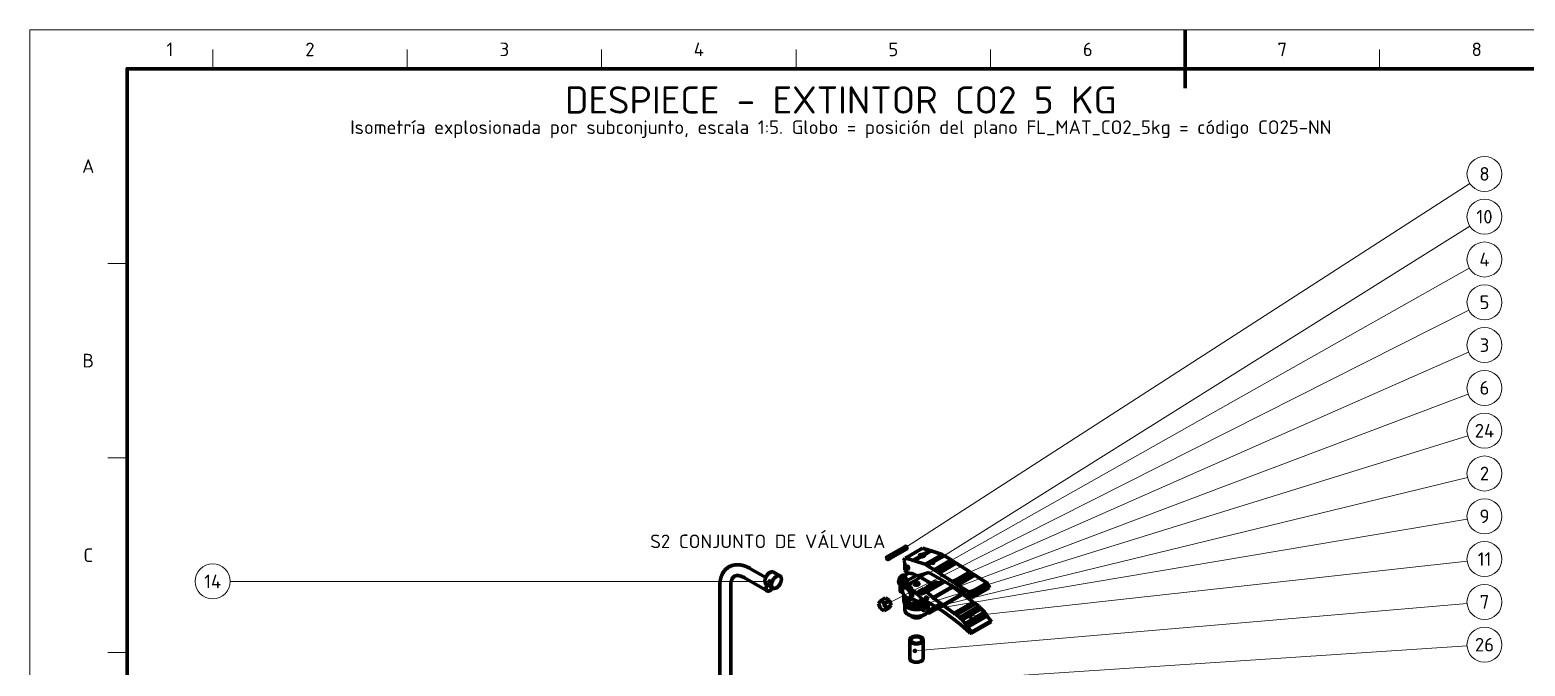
# Model space of a CAD drawing. Header units: millimetres. Extents: x 0 to 594, y 0 to 420.
# Drawn here: x 0 to 384.4, y 256.5 to 420 of the extents above; entities that cross this region are included whole.
import ezdxf
from ezdxf.enums import TextEntityAlignment as Align

# ---------------------------------------------------------------- set-up
doc = ezdxf.new("R2010")
doc.units = ezdxf.units.MM
for name, color, linetype, lineweight in [('01-VISIBLE', 7, 'CONTINUOUS', 70), ('06-TEXTO', 7, 'CONTINUOUS', 25), ('07-RECUADRO', 7, 'CONTINUOUS', 70), ('08-FINA', 5, 'CONTINUOUS', 18)]:
    doc.layers.add(name, color=color, linetype=linetype, lineweight=lineweight)
doc.styles.add('ISO3098', font='isocpeur.ttf')

msp = doc.modelspace()

# ---------------------------------------------------------------- hatches: boundary and pattern name
at = {"layer": '08-FINA'}
h = msp.add_hatch(color=7, dxfattribs=at)
h.dxf.hatch_style = 1
edge = h.paths.add_edge_path()
edge.add_arc((223.95, 286.19), 0.6, 0, 360)
h = msp.add_hatch(color=7, dxfattribs=at)
h.dxf.hatch_style = 1
edge = h.paths.add_edge_path()
edge.add_arc((232.2, 283.03), 0.6, 0, 360)
h = msp.add_hatch(color=7, dxfattribs=at)
h.dxf.hatch_style = 1
edge = h.paths.add_edge_path()
edge.add_arc((190.2, 278.25), 0.6, 0, 360)
h = msp.add_hatch(color=7, dxfattribs=at)
h.dxf.hatch_style = 1
edge = h.paths.add_edge_path()
edge.add_arc((226.25, 277.63), 0.6, 0, 360)
h = msp.add_hatch(color=7, dxfattribs=at)
h.dxf.hatch_style = 1
edge = h.paths.add_edge_path()
edge.add_arc((227.55, 272.69), 0.6, 0, 360)
h = msp.add_hatch(color=7, dxfattribs=at)
h.dxf.hatch_style = 1
edge = h.paths.add_edge_path()
edge.add_arc((229.81, 275.43), 0.6, 0, 360)
h = msp.add_hatch(color=7, dxfattribs=at)
h.dxf.hatch_style = 1
edge = h.paths.add_edge_path()
edge.add_arc((219.74, 272.17), 0.6, 0, 360)
h = msp.add_hatch(color=7, dxfattribs=at)
h.dxf.hatch_style = 1
edge = h.paths.add_edge_path()
edge.add_arc((229.75, 270.92), 0.6, 0, 360)
h = msp.add_hatch(color=7, dxfattribs=at)
h.dxf.hatch_style = 1
edge = h.paths.add_edge_path()
edge.add_arc((229.85, 272.29), 0.6, 0, 360)
h = msp.add_hatch(color=7, dxfattribs=at)
h.dxf.hatch_style = 1
edge = h.paths.add_edge_path()
edge.add_arc((233.16, 271.31), 0.6, 0, 360)
h = msp.add_hatch(color=7, dxfattribs=at)
h.dxf.hatch_style = 1
edge = h.paths.add_edge_path()
edge.add_arc((241.71, 269.29), 0.6, 0, 360)
h = msp.add_hatch(color=7, dxfattribs=at)
h.dxf.hatch_style = 1
edge = h.paths.add_edge_path()
edge.add_arc((227.55, 260.39), 0.6, 0, 360)

# ---------------------------------------------------------------- linework, layer by layer
at = {"layer": '01-VISIBLE'}
for p, q in [((220.36, 284.56), (225.03, 287.26)), ((220.76, 283.87), (225.43, 286.56)), ((229.47, 286.8), (225.09, 284.27)), ((228.75, 284.67), (227.03, 283.68)), ((228.8, 284.62), (227.1, 283.64)), ((228.97, 284.58), (227.27, 283.6)), ((229.07, 284.58), (227.34, 283.58)), ((231.41, 286.21), (229.47, 286.8)), ((231.41, 286.21), (229.69, 285.22)), ((231.48, 286.17), (229.78, 285.19)), ((231.65, 286.13), (229.94, 285.14)), ((231.72, 286.11), (230, 285.12)), ((230.19, 282.68), (234.57, 285.21)), ((230.72, 282.38), (235.1, 284.91)), ((230.74, 282.34), (235.12, 284.87)), ((231.48, 286.17), (231.41, 286.21)), ((231.56, 286.07), (231.48, 286.17)), ((231.72, 286.11), (231.65, 286.13)), ((234.57, 285.21), (231.72, 286.11)), ((235.1, 284.91), (234.57, 285.21)), ((235.12, 284.87), (235.1, 284.91)), ((236.85, 283.79), (235.12, 284.87)), ((189.19, 279.26), (185.14, 281.59)), ((224.91, 283.95), (224.72, 283.51)), ((224.72, 283.51), (224.96, 283.06)), ((224.96, 284.2), (224.91, 283.95)), ((225.09, 284.27), (224.96, 284.2)), ((224.96, 283.06), (224.96, 281.18)), ((224.96, 281.18), (225.09, 280.95)), ((227.03, 283.68), (225.09, 284.27)), ((225.09, 280.95), (225.5, 280.61)), ((227.1, 283.64), (227.03, 283.68)), ((227.17, 283.54), (227.1, 283.64)), ((227.27, 283.6), (227.17, 283.54)), ((227.34, 283.58), (227.27, 283.6)), ((230.19, 282.68), (227.34, 283.58)), ((230.72, 282.38), (230.19, 282.68)), ((230.74, 282.34), (230.72, 282.38)), ((232.46, 281.26), (230.74, 282.34)), ((236.85, 283.79), (232.46, 281.26)), ((232.49, 281.22), (232.46, 281.26)), ((236.87, 283.75), (232.49, 281.22)), ((232.92, 280.97), (232.49, 281.22)), ((237.3, 283.5), (232.92, 280.97)), ((232.94, 280.93), (232.92, 280.97)), ((237.33, 283.46), (232.94, 280.93)), ((233.35, 280.69), (232.94, 280.93)), ((237.73, 283.22), (233.35, 280.69)), ((233.37, 280.65), (233.35, 280.69)), ((237.76, 283.18), (233.37, 280.65)), ((233.78, 280.42), (233.37, 280.65)), ((238.17, 282.95), (233.78, 280.42)), ((238.19, 282.91), (233.81, 280.37)), ((236.87, 283.75), (236.85, 283.79)), ((237.3, 283.5), (236.87, 283.75)), ((241.66, 280.71), (237.28, 278.18)), ((237.33, 283.46), (237.3, 283.5)), ((241.69, 280.66), (237.3, 278.13)), ((237.73, 283.22), (237.33, 283.46)), ((237.76, 283.18), (237.73, 283.22)), ((238.17, 282.95), (237.76, 283.18)), ((238.19, 282.91), (238.17, 282.95)), ((241.66, 280.71), (238.19, 282.91)), ((241.69, 280.66), (241.66, 280.71)), ((242.12, 280.42), (241.69, 280.66)), ((177.39, 277.11), (177.39, 237.06)), ((180.19, 277.11), (180.19, 237.06)), ((189.56, 275.81), (183.74, 279.17)), ((191.05, 276.53), (189.36, 277.51)), ((192.85, 279.65), (191.16, 280.63)), ((223.75, 277.48), (223.63, 277.55)), ((223.75, 275.88), (223.75, 277.97)), ((223.99, 278.3), (224.24, 278.44)), ((223.99, 277.64), (225.22, 276.93)), ((224.24, 277.99), (224.24, 279.11)), ((224.24, 277.99), (225.51, 277.25)), ((224.43, 279.52), (225.95, 280.4)), ((225.36, 277.01), (224.65, 276.61)), ((225.36, 277.01), (225.22, 276.93)), ((225.5, 280.61), (225.76, 280.46)), ((225.51, 278.38), (228, 279.81)), ((225.51, 277.25), (228.62, 279.05)), ((225.51, 277.25), (225.51, 278.38)), ((225.76, 280.46), (226.46, 280.25)), ((227.43, 279.97), (228.34, 279.71)), ((228.34, 279.71), (231.1, 280.58)), ((228.62, 279.05), (228.62, 279.8)), ((228.62, 279.54), (231.91, 277.64)), ((233.96, 277.85), (229.01, 274.99)), ((229.1, 275.12), (233.53, 277.67)), ((229.11, 275.12), (233.54, 277.67)), ((229.12, 275.12), (233.54, 277.67)), ((229.13, 275.12), (233.56, 277.67)), ((229.13, 275.12), (233.55, 277.67)), ((233.73, 277.73), (229.2, 275.11)), ((229.51, 275.21), (234.03, 277.82)), ((230.72, 276.92), (232.53, 277.96)), ((235.26, 278.18), (230.87, 275.64)), ((231.1, 280.58), (240.68, 275.05)), ((232.17, 274.08), (237.12, 276.94)), ((232.34, 273.98), (237.29, 276.84)), ((232.53, 277.96), (232.62, 278.02)), ((233.53, 277.67), (232.53, 277.96)), ((232.83, 278.14), (232.62, 278.02)), ((232.62, 278.02), (233.48, 277.74)), ((233.69, 277.86), (232.83, 278.14)), ((233.69, 277.86), (233.48, 277.74)), ((233.48, 277.74), (233.73, 277.73)), ((233.54, 277.67), (233.53, 277.67)), ((233.55, 277.67), (233.54, 277.67)), ((233.54, 277.67), (233.54, 277.67)), ((233.56, 277.67), (233.55, 277.67)), ((233.73, 277.73), (233.56, 277.67)), ((233.96, 277.85), (233.69, 277.86)), ((233.81, 280.37), (233.78, 280.42)), ((237.28, 278.18), (233.81, 280.37)), ((235.14, 278.25), (233.96, 277.85)), ((234.03, 277.82), (235.19, 278.22)), ((235.22, 278.2), (234.03, 277.82)), ((237.12, 276.94), (236.67, 277.36)), ((237.29, 276.84), (237.12, 276.94)), ((237.3, 278.13), (237.28, 278.18)), ((239.66, 275.06), (237.29, 276.84)), ((237.73, 277.88), (237.3, 278.13)), ((242.12, 280.42), (237.73, 277.88)), ((237.76, 277.84), (237.73, 277.88)), ((242.14, 280.37), (237.76, 277.84)), ((238.16, 277.61), (237.76, 277.84)), ((242.55, 280.14), (238.16, 277.61)), ((238.19, 277.57), (238.16, 277.61)), ((242.57, 280.1), (238.19, 277.57)), ((238.59, 277.33), (238.19, 277.57)), ((242.98, 279.86), (238.59, 277.33)), ((238.62, 277.29), (238.59, 277.33)), ((243, 279.82), (238.62, 277.29)), ((241.66, 275.37), (238.62, 277.29)), ((246.04, 277.9), (241.66, 275.37)), ((246.21, 277.72), (241.83, 275.19)), ((242.14, 280.37), (242.12, 280.42)), ((242.55, 280.14), (242.14, 280.37)), ((246.58, 277.08), (242.2, 274.55)), ((242.57, 280.1), (242.55, 280.14)), ((242.98, 279.86), (242.57, 280.1)), ((243, 279.82), (242.98, 279.86)), ((246.04, 277.9), (243, 279.82)), ((246.21, 277.72), (246.04, 277.9)), ((246.58, 277.08), (246.21, 277.72)), ((246.73, 276.63), (246.58, 277.08)), ((218.69, 273.26), (218.19, 272.55)), ((219.96, 273.99), (218.69, 273.26)), ((219.68, 272.68), (218.69, 273.26)), ((220.95, 273.42), (219.68, 272.68)), ((220.95, 273.42), (219.96, 273.99)), ((221.44, 272.14), (220.95, 273.42)), ((223.99, 275.55), (224.47, 275.28)), ((224.67, 273.38), (224.67, 273.87)), ((226.72, 274.33), (226.15, 274.01)), ((226.41, 274.15), (227.95, 273.27)), ((226.86, 276.15), (226.72, 276.07)), ((226.72, 276.07), (227.95, 275.36)), ((227.35, 272.36), (227.35, 273.61)), ((228.1, 275.4), (227.89, 275.28)), ((228.75, 275), (227.89, 275.28)), ((228.1, 275.4), (228.96, 275.13)), ((228.64, 275.53), (228.3, 275.34)), ((228.34, 274.71), (228.84, 274.42)), ((228.43, 275.6), (228.39, 275.57)), ((228.39, 275.57), (228.47, 275.43)), ((228.43, 275.6), (229.81, 276.39)), ((228.64, 275.53), (228.43, 275.6)), ((228.55, 272.36), (228.55, 273.13)), ((228.96, 275.13), (228.75, 275)), ((229.01, 274.99), (228.75, 275)), ((228.84, 274.42), (228.85, 274.26)), ((228.85, 274.26), (228.98, 274.04)), ((228.96, 275.13), (229.2, 275.11)), ((228.98, 274.04), (232.89, 271.76)), ((230.64, 275.54), (229.01, 274.99)), ((229.08, 273.27), (229.7, 273.62)), ((229.51, 275.21), (230.85, 275.67)), ((230.64, 275.54), (230.85, 275.67)), ((232.17, 274.08), (230.64, 275.54)), ((230.85, 275.67), (230.87, 275.64)), ((232.34, 273.98), (232.17, 274.08)), ((234.71, 272.2), (232.34, 273.98)), ((239.66, 275.06), (234.71, 272.2)), ((239.83, 274.96), (234.88, 272.1)), ((239.83, 274.96), (239.66, 275.06)), ((242.53, 272.93), (239.83, 274.96)), ((240.68, 275.05), (240.72, 275.05)), ((240.72, 275.05), (240.92, 274.88)), ((240.92, 274.88), (241.04, 274.71)), ((241.04, 274.71), (242.21, 274.03)), ((241.83, 275.19), (241.66, 275.37)), ((242.2, 274.55), (241.83, 275.19)), ((242.34, 274.1), (242.2, 274.55)), ((242.21, 274.03), (242.34, 274.1)), ((246.73, 276.63), (242.34, 274.1)), ((218.19, 272.55), (218.69, 271.28)), ((218.69, 271.28), (219.68, 270.7)), ((220.17, 271.41), (219.68, 272.68)), ((220.95, 271.44), (219.68, 270.7)), ((219.68, 270.7), (220.17, 271.41)), ((221.44, 272.14), (220.17, 271.41)), ((220.95, 271.44), (221.44, 272.14)), ((224.97, 270.96), (224.97, 272.59)), ((227.35, 271.51), (227.35, 271.52)), ((228.55, 271.51), (228.55, 271.52)), ((230.93, 270.96), (230.93, 272.59)), ((231.04, 270.69), (234.25, 272.55)), ((231.36, 270.14), (234.82, 272.14)), ((233.5, 271.37), (233.75, 271.23)), ((233.75, 271.23), (233.77, 271.19)), ((233.77, 271.19), (235.04, 270.37)), ((234.88, 272.1), (234.71, 272.2)), ((237.58, 270.07), (234.88, 272.1)), ((235.04, 270.37), (236.48, 269.35)), ((236.48, 269.35), (237.7, 268.42)), ((242.53, 272.93), (237.58, 270.07)), ((237.75, 269.97), (237.58, 270.07)), ((242.7, 272.83), (237.75, 269.97)), ((237.94, 269.81), (237.75, 269.97)), ((242.89, 272.66), (237.94, 269.81)), ((238.25, 269.63), (237.94, 269.81)), ((243.2, 272.48), (238.25, 269.63)), ((239.02, 268.99), (238.25, 269.63)), ((243.97, 271.85), (239.02, 268.99)), ((244.61, 271.23), (239.66, 268.37)), ((245.43, 270.31), (240.48, 267.46)), ((245.72, 269.95), (240.77, 267.1)), ((245.86, 269.71), (240.91, 266.85)), ((246.15, 269.32), (241.2, 266.46)), ((242.7, 272.83), (242.53, 272.93)), ((242.89, 272.66), (242.7, 272.83)), ((243.2, 272.48), (242.89, 272.66)), ((243.97, 271.85), (243.2, 272.48)), ((244.61, 271.23), (243.97, 271.85)), ((245.43, 270.31), (244.61, 271.23)), ((245.72, 269.95), (245.43, 270.31)), ((245.86, 269.71), (245.72, 269.95)), ((246.15, 269.32), (245.86, 269.71)), ((247.06, 268.13), (246.15, 269.32)), ((237.7, 268.42), (239.26, 267.16)), ((239.66, 268.37), (239.02, 268.99)), ((239.26, 267.16), (240.79, 265.84)), ((240.48, 267.46), (239.66, 268.37)), ((240.77, 267.1), (240.48, 267.46)), ((240.91, 266.85), (240.77, 267.1)), ((240.79, 265.84), (241.63, 265.05)), ((241.2, 266.46), (240.91, 266.85)), ((242.11, 265.27), (241.2, 266.46)), ((247.06, 268.13), (242.11, 265.27)), ((242.26, 265), (242.11, 265.27)), ((247.21, 267.86), (242.26, 265)), ((247.21, 267.86), (247.06, 268.13)), ((226.22, 258.49), (226.22, 263.19)), ((229.68, 258.49), (229.68, 263.19)), ((241.63, 265.05), (241.77, 264.97)), ((241.77, 264.97), (242.08, 264.93)), ((242.08, 264.93), (242.26, 265))]:
    msp.add_line(p, q, dxfattribs=at)
for points in [[(220.76, 283.87), (220.68, 283.85), (220.6, 283.87), (220.53, 283.91), (220.46, 283.97), (220.41, 284.03), (220.36, 284.1), (220.33, 284.18), (220.3, 284.26), (220.28, 284.34), (220.28, 284.42), (220.31, 284.5), (220.36, 284.56)], [(220.36, 284.56), (220.39, 284.58), (220.43, 284.58), (220.46, 284.58), (220.5, 284.57), (220.53, 284.56), (220.56, 284.54)], [(220.56, 284.54), (220.63, 284.49), (220.7, 284.43), (220.75, 284.36), (220.79, 284.28), (220.82, 284.2), (220.84, 284.11), (220.84, 284.02), (220.82, 283.94), (220.76, 283.87)], [(225.03, 287.26), (225.06, 287.27), (225.1, 287.28), (225.13, 287.27), (225.17, 287.27), (225.2, 287.25), (225.23, 287.24)], [(225.23, 287.24), (225.3, 287.19), (225.36, 287.12), (225.42, 287.05), (225.46, 286.97), (225.49, 286.89), (225.51, 286.8), (225.51, 286.72), (225.49, 286.63), (225.43, 286.56)], [(228.66, 284.8), (228.69, 284.89), (228.74, 284.95), (228.8, 285.01), (228.87, 285.05), (228.95, 285.09), (229.03, 285.12), (229.11, 285.15), (229.19, 285.18), (229.27, 285.19), (229.35, 285.21), (229.44, 285.22), (229.52, 285.22), (229.61, 285.22), (229.69, 285.22)], [(228.75, 284.67), (228.72, 284.69), (228.7, 284.71), (228.69, 284.73), (228.67, 284.75), (228.67, 284.78), (228.66, 284.8)], [(228.75, 284.67), (228.75, 284.66), (228.76, 284.65), (228.77, 284.64), (228.78, 284.64), (228.79, 284.63), (228.8, 284.62)], [(228.87, 284.52), (228.86, 284.54), (228.84, 284.55), (228.83, 284.57), (228.82, 284.59), (228.81, 284.6), (228.8, 284.62)], [(229.07, 284.58), (229.05, 284.58), (229.04, 284.58), (229.02, 284.58), (229, 284.58), (228.99, 284.58), (228.97, 284.58)], [(229.86, 284.74), (229.79, 284.71), (229.71, 284.67), (229.63, 284.65), (229.55, 284.62), (229.47, 284.61), (229.39, 284.59), (229.31, 284.58), (229.23, 284.58), (229.15, 284.57), (229.07, 284.58)], [(229.78, 285.19), (229.77, 285.19), (229.75, 285.2), (229.74, 285.2), (229.72, 285.21), (229.71, 285.21), (229.69, 285.22)], [(229.78, 285.19), (229.79, 285.17), (229.81, 285.15), (229.82, 285.14), (229.83, 285.12), (229.85, 285.11), (229.86, 285.09)], [(229.86, 285.09), (229.87, 285.1), (229.89, 285.11), (229.9, 285.12), (229.92, 285.12), (229.93, 285.13), (229.94, 285.14)], [(230.06, 284.99), (230.05, 284.94), (230.03, 284.89), (229.99, 284.84), (229.95, 284.81), (229.91, 284.77), (229.86, 284.74)], [(229.94, 285.14), (229.95, 285.14), (229.96, 285.13), (229.97, 285.13), (229.98, 285.13), (229.99, 285.12), (230, 285.12)], [(230, 285.12), (230.01, 285.1), (230.03, 285.08), (230.04, 285.06), (230.05, 285.04), (230.06, 285.02), (230.06, 284.99)], [(185.14, 281.59), (185.07, 281.63), (185, 281.67), (184.93, 281.71), (184.86, 281.75), (184.79, 281.79), (184.72, 281.82), (184.65, 281.86), (184.57, 281.89), (184.5, 281.93), (184.43, 281.96), (184.35, 282), (184.28, 282.03), (184.21, 282.06), (184.13, 282.09), (184.06, 282.12), (183.98, 282.15), (183.91, 282.18), (183.83, 282.2), (183.76, 282.23), (183.68, 282.26), (183.6, 282.28), (183.53, 282.3), (183.45, 282.33), (183.37, 282.35), (183.29, 282.37), (183.21, 282.39), (183.14, 282.41), (183.06, 282.42), (182.98, 282.44), (182.9, 282.46), (182.82, 282.47), (182.74, 282.48), (182.66, 282.5), (182.58, 282.51), (182.5, 282.52), (182.42, 282.53), (182.34, 282.53), (182.26, 282.54), (182.18, 282.54), (182.1, 282.55), (182.02, 282.55), (181.94, 282.55), (181.86, 282.55), (181.78, 282.55), (181.7, 282.55), (181.62, 282.54), (181.54, 282.54), (181.46, 282.53), (181.38, 282.52), (181.3, 282.51), (181.22, 282.5), (181.14, 282.49), (181.06, 282.47), (180.98, 282.46), (180.9, 282.44), (180.82, 282.42), (180.75, 282.4), (180.67, 282.38), (180.59, 282.36), (180.51, 282.33), (180.44, 282.31), (180.36, 282.28), (180.29, 282.25), (180.21, 282.22), (180.14, 282.19), (180.06, 282.16), (179.99, 282.12), (179.92, 282.09), (179.85, 282.05), (179.78, 282.01), (179.71, 281.97), (179.64, 281.93), (179.57, 281.88), (179.5, 281.84), (179.44, 281.79), (179.37, 281.75), (179.31, 281.7), (179.24, 281.65), (179.18, 281.6), (179.12, 281.55), (179.06, 281.49), (179, 281.44), (178.94, 281.38), (178.88, 281.33), (178.83, 281.27), (178.77, 281.21), (178.72, 281.15), (178.67, 281.09), (178.61, 281.03), (178.56, 280.97), (178.51, 280.9), (178.47, 280.84), (178.42, 280.78), (178.37, 280.71), (178.33, 280.64), (178.28, 280.58), (178.24, 280.51), (178.2, 280.44), (178.16, 280.37), (178.12, 280.3), (178.08, 280.23), (178.04, 280.16), (178.01, 280.08), (177.97, 280.01), (177.94, 279.94), (177.91, 279.86), (177.88, 279.79), (177.84, 279.72), (177.82, 279.64), (177.79, 279.57), (177.76, 279.49), (177.73, 279.41), (177.71, 279.34), (177.69, 279.26), (177.66, 279.18), (177.64, 279.11), (177.62, 279.03), (177.6, 278.95), (177.58, 278.87), (177.56, 278.79), (177.55, 278.71), (177.53, 278.64), (177.51, 278.56), (177.5, 278.48), (177.49, 278.4), (177.47, 278.32), (177.46, 278.24), (177.45, 278.16), (177.44, 278.08), (177.43, 278), (177.42, 277.92), (177.42, 277.84), (177.41, 277.76), (177.4, 277.68), (177.4, 277.6), (177.4, 277.52), (177.39, 277.44), (177.39, 277.36), (177.39, 277.28), (177.39, 277.2), (177.39, 277.11)], [(189.36, 277.51), (189.29, 277.55), (189.23, 277.61), (189.17, 277.67), (189.13, 277.73), (189.09, 277.8), (189.06, 277.88), (189.03, 277.96), (189.01, 278.03), (189, 278.11), (188.99, 278.2), (188.98, 278.28), (188.98, 278.36), (188.99, 278.44), (188.99, 278.52), (189, 278.6), (189.02, 278.68), (189.03, 278.76), (189.05, 278.84), (189.07, 278.92), (189.09, 278.99), (189.12, 279.07), (189.15, 279.15), (189.18, 279.22), (189.21, 279.3), (189.24, 279.37), (189.28, 279.44), (189.32, 279.52), (189.36, 279.59), (189.4, 279.66), (189.44, 279.72), (189.49, 279.79), (189.53, 279.86), (189.58, 279.92), (189.63, 279.99), (189.68, 280.05), (189.74, 280.11), (189.79, 280.17), (189.85, 280.23), (189.91, 280.28), (189.97, 280.33), (190.03, 280.39), (190.1, 280.43), (190.16, 280.48), (190.23, 280.52), (190.3, 280.56), (190.38, 280.6), (190.45, 280.63), (190.53, 280.66), (190.61, 280.68), (190.68, 280.7), (190.77, 280.71), (190.85, 280.71), (190.93, 280.7), (191.01, 280.69), (191.08, 280.66), (191.16, 280.63)], [(225.85, 281.46), (225.77, 281.44), (225.69, 281.46), (225.62, 281.5), (225.56, 281.55), (225.5, 281.62), (225.45, 281.69), (225.42, 281.76), (225.39, 281.84), (225.37, 281.92), (225.37, 282.01), (225.4, 282.09), (225.45, 282.15)], [(225.45, 282.15), (225.49, 282.16), (225.52, 282.17), (225.56, 282.17), (225.59, 282.16), (225.62, 282.15), (225.65, 282.13)], [(225.65, 282.13), (225.73, 282.08), (225.79, 282.01), (225.84, 281.94), (225.88, 281.86), (225.91, 281.78), (225.93, 281.7), (225.94, 281.61), (225.91, 281.52), (225.85, 281.46)], [(181.14, 279.56), (181.07, 279.52), (181.01, 279.48), (180.95, 279.42), (180.89, 279.37), (180.83, 279.31), (180.78, 279.25), (180.73, 279.19), (180.68, 279.12), (180.64, 279.06), (180.59, 278.99), (180.55, 278.92), (180.52, 278.84), (180.48, 278.77), (180.45, 278.7), (180.42, 278.62), (180.4, 278.55), (180.37, 278.47), (180.35, 278.39), (180.33, 278.31), (180.31, 278.24), (180.29, 278.16), (180.27, 278.08), (180.26, 278), (180.25, 277.92), (180.23, 277.84), (180.22, 277.76), (180.21, 277.68), (180.21, 277.6), (180.2, 277.52), (180.2, 277.44), (180.19, 277.36), (180.19, 277.28), (180.19, 277.2), (180.19, 277.11)], [(183.74, 279.17), (183.67, 279.21), (183.6, 279.25), (183.53, 279.29), (183.46, 279.32), (183.39, 279.36), (183.31, 279.39), (183.24, 279.43), (183.17, 279.46), (183.09, 279.49), (183.02, 279.52), (182.94, 279.55), (182.87, 279.57), (182.79, 279.6), (182.71, 279.62), (182.64, 279.65), (182.56, 279.67), (182.48, 279.69), (182.4, 279.7), (182.32, 279.72), (182.24, 279.73), (182.16, 279.74), (182.08, 279.75), (182, 279.75), (181.92, 279.75), (181.84, 279.75), (181.76, 279.75), (181.68, 279.74), (181.6, 279.73), (181.52, 279.71), (181.44, 279.69), (181.36, 279.67), (181.29, 279.64), (181.21, 279.6), (181.14, 279.56)], [(189.56, 275.81), (189.49, 275.86), (189.43, 275.92), (189.38, 275.98), (189.34, 276.06), (189.31, 276.13), (189.29, 276.21), (189.28, 276.3), (189.27, 276.38), (189.27, 276.46), (189.27, 276.54), (189.28, 276.62), (189.29, 276.71), (189.3, 276.79), (189.32, 276.87), (189.34, 276.95), (189.37, 277.03), (189.4, 277.1), (189.43, 277.18), (189.46, 277.25), (189.5, 277.33), (189.54, 277.4)], [(191.05, 276.53), (190.99, 276.57), (190.92, 276.63), (190.87, 276.69), (190.83, 276.75), (190.79, 276.83), (190.75, 276.9), (190.73, 276.98), (190.71, 277.06), (190.7, 277.13), (190.69, 277.22), (190.68, 277.3), (190.68, 277.38), (190.68, 277.46), (190.69, 277.54), (190.7, 277.62), (190.71, 277.7), (190.73, 277.78), (190.75, 277.86), (190.77, 277.94), (190.79, 278.01), (190.82, 278.09), (190.84, 278.17), (190.87, 278.24), (190.91, 278.32), (190.94, 278.39), (190.98, 278.46), (191.01, 278.54), (191.05, 278.61), (191.09, 278.68), (191.14, 278.74), (191.18, 278.81), (191.23, 278.88), (191.28, 278.94), (191.33, 279.01), (191.38, 279.07), (191.43, 279.13), (191.49, 279.19), (191.55, 279.25), (191.61, 279.3), (191.67, 279.35), (191.73, 279.41), (191.8, 279.45), (191.86, 279.5), (191.93, 279.54), (192, 279.58), (192.07, 279.62), (192.15, 279.65), (192.22, 279.68), (192.3, 279.7), (192.38, 279.72), (192.46, 279.73), (192.54, 279.73), (192.62, 279.72), (192.7, 279.71), (192.78, 279.68), (192.85, 279.65)], [(192.85, 279.65), (192.92, 279.6), (192.98, 279.55), (193.04, 279.48), (193.08, 279.42), (193.12, 279.35), (193.15, 279.27), (193.18, 279.19), (193.2, 279.11), (193.21, 279.03), (193.22, 278.95), (193.22, 278.87), (193.23, 278.79), (193.22, 278.71), (193.22, 278.63), (193.2, 278.54), (193.19, 278.46), (193.18, 278.38), (193.16, 278.3), (193.14, 278.23), (193.11, 278.15), (193.09, 278.07), (193.06, 277.99), (193.03, 277.92), (192.99, 277.84), (192.96, 277.77), (192.92, 277.7), (192.88, 277.62), (192.84, 277.55), (192.8, 277.48), (192.76, 277.41), (192.71, 277.35), (192.67, 277.28), (192.62, 277.21), (192.56, 277.15), (192.51, 277.09), (192.46, 277.03), (192.4, 276.97), (192.34, 276.91), (192.28, 276.86), (192.22, 276.8), (192.16, 276.75), (192.09, 276.7), (192.02, 276.66), (191.95, 276.62)], [(223.63, 277.55), (223.57, 277.6), (223.51, 277.66), (223.46, 277.72), (223.43, 277.79), (223.4, 277.87), (223.38, 277.95), (223.37, 278.03), (223.36, 278.11), (223.36, 278.19), (223.37, 278.27), (223.37, 278.35), (223.39, 278.43), (223.4, 278.51), (223.43, 278.58), (223.45, 278.66), (223.48, 278.74), (223.51, 278.81), (223.54, 278.89), (223.57, 278.96), (223.61, 279.03), (223.65, 279.1), (223.69, 279.17), (223.74, 279.23), (223.79, 279.3), (223.84, 279.36), (223.89, 279.42), (223.94, 279.48), (224, 279.54), (224.06, 279.59), (224.12, 279.65), (224.19, 279.69), (224.25, 279.74), (224.32, 279.78), (224.4, 279.81), (224.47, 279.84), (224.55, 279.86), (224.63, 279.88), (224.71, 279.88), (224.79, 279.88), (224.87, 279.86), (224.94, 279.82)], [(223.99, 278.3), (223.93, 278.26), (223.88, 278.21), (223.83, 278.16), (223.79, 278.1), (223.76, 278.04), (223.75, 277.97)], [(223.75, 277.97), (223.76, 277.9), (223.79, 277.83), (223.83, 277.78), (223.88, 277.72), (223.93, 277.68), (223.99, 277.64)], [(224.43, 279.52), (224.36, 279.48), (224.31, 279.41), (224.28, 279.34), (224.26, 279.27), (224.24, 279.19), (224.24, 279.11)], [(225.51, 278.38), (225.51, 278.46), (225.5, 278.54), (225.48, 278.62), (225.46, 278.7), (225.43, 278.78), (225.4, 278.85), (225.37, 278.93), (225.33, 279), (225.29, 279.07), (225.24, 279.13), (225.19, 279.2), (225.14, 279.26), (225.08, 279.32), (225.02, 279.38), (224.96, 279.43), (224.89, 279.47), (224.82, 279.51), (224.74, 279.54), (224.66, 279.56), (224.58, 279.57), (224.5, 279.56), (224.43, 279.52)], [(225.09, 278.38), (225.01, 278.36), (224.93, 278.38), (224.86, 278.41), (224.79, 278.46), (224.74, 278.52), (224.69, 278.59), (224.65, 278.66), (224.61, 278.73), (224.59, 278.81), (224.58, 278.89), (224.58, 278.97), (224.61, 279.05), (224.67, 279.11)], [(224.67, 279.11), (224.7, 279.12), (224.74, 279.13), (224.77, 279.13), (224.81, 279.12), (224.84, 279.1), (224.88, 279.09)], [(224.88, 279.09), (224.94, 279.04), (225, 278.98), (225.06, 278.91), (225.1, 278.84), (225.13, 278.77), (225.16, 278.69), (225.17, 278.6), (225.17, 278.52), (225.14, 278.44), (225.09, 278.38)], [(226.86, 276.15), (226.82, 276.22), (226.77, 276.29), (226.73, 276.35), (226.68, 276.42), (226.63, 276.49), (226.57, 276.55), (226.52, 276.61), (226.46, 276.67), (226.4, 276.72), (226.34, 276.78), (226.28, 276.83), (226.21, 276.88), (226.14, 276.92), (226.07, 276.96), (225.99, 277), (225.92, 277.03), (225.84, 277.06), (225.76, 277.07), (225.68, 277.08), (225.6, 277.08), (225.51, 277.07), (225.43, 277.05), (225.36, 277.01)], [(225.36, 277.01), (225.36, 277.01), (225.36, 277.01), (225.36, 277.01), (225.36, 277.01), (225.36, 277.01), (225.36, 277.01)], [(227.43, 279.97), (227.37, 280.03), (227.3, 280.08), (227.23, 280.12), (227.16, 280.17), (227.09, 280.2), (227.02, 280.24), (226.94, 280.27), (226.86, 280.29), (226.78, 280.3), (226.7, 280.31), (226.62, 280.3), (226.54, 280.28), (226.46, 280.25)], [(228.59, 277.64), (228.57, 277.72), (228.53, 277.79), (228.48, 277.85), (228.41, 277.9), (228.34, 277.93), (228.27, 277.96), (228.19, 277.98), (228.11, 278), (228.03, 278.01), (227.95, 278.01), (227.87, 278.01), (227.79, 278), (227.71, 277.98), (227.63, 277.96), (227.56, 277.93), (227.48, 277.9), (227.42, 277.85), (227.36, 277.79), (227.32, 277.72), (227.31, 277.64)], [(227.31, 277.64), (227.33, 277.56), (227.37, 277.49), (227.43, 277.43), (227.5, 277.38), (227.58, 277.34), (227.66, 277.31), (227.74, 277.29), (227.82, 277.28), (227.91, 277.27), (227.99, 277.27), (228.08, 277.28), (228.16, 277.29), (228.25, 277.31), (228.33, 277.34), (228.4, 277.38)], [(228.4, 277.38), (228.45, 277.41), (228.49, 277.45), (228.53, 277.49), (228.56, 277.53), (228.58, 277.59), (228.59, 277.64)], [(230.77, 276.81), (230.76, 276.76), (230.73, 276.71), (230.7, 276.67), (230.66, 276.63), (230.61, 276.6), (230.57, 276.57)], [(230.7, 276.9), (230.7, 276.91), (230.7, 276.91), (230.71, 276.91), (230.71, 276.91), (230.72, 276.92), (230.72, 276.92)], [(230.74, 276.73), (230.74, 276.76), (230.73, 276.79), (230.72, 276.82), (230.71, 276.85), (230.71, 276.88), (230.7, 276.9)], [(230.72, 276.92), (230.73, 276.9), (230.75, 276.89), (230.76, 276.87), (230.76, 276.85), (230.77, 276.83), (230.77, 276.81)], [(231.94, 277.62), (231.93, 277.63), (231.93, 277.63), (231.92, 277.63), (231.92, 277.64), (231.91, 277.64), (231.91, 277.64)], [(190.26, 275.88), (190.18, 275.84), (190.11, 275.81), (190.03, 275.78), (189.95, 275.76), (189.87, 275.75), (189.79, 275.75), (189.71, 275.76), (189.63, 275.78), (189.56, 275.81)], [(190.94, 276.59), (190.9, 276.52), (190.85, 276.45), (190.8, 276.39), (190.75, 276.32), (190.7, 276.26), (190.64, 276.19), (190.58, 276.14), (190.52, 276.08), (190.46, 276.02), (190.39, 275.97), (190.33, 275.93), (190.26, 275.88)], [(191.95, 276.62), (191.88, 276.58), (191.8, 276.54), (191.72, 276.51), (191.64, 276.48), (191.55, 276.46), (191.47, 276.45), (191.38, 276.44), (191.3, 276.45), (191.21, 276.46), (191.13, 276.49), (191.05, 276.53)], [(223.75, 275.88), (223.76, 275.81), (223.79, 275.74), (223.83, 275.69), (223.88, 275.63), (223.93, 275.59), (223.99, 275.55)], [(224.65, 276.61), (224.59, 276.56), (224.53, 276.5), (224.48, 276.44), (224.44, 276.37), (224.4, 276.3), (224.38, 276.22), (224.36, 276.14), (224.35, 276.06), (224.34, 275.98), (224.34, 275.9), (224.35, 275.82), (224.35, 275.74), (224.36, 275.66), (224.38, 275.58), (224.4, 275.5), (224.42, 275.42), (224.44, 275.34), (224.47, 275.27), (224.5, 275.19), (224.53, 275.12), (224.56, 275.04), (224.6, 274.97), (224.64, 274.9), (224.68, 274.83), (224.72, 274.76), (224.77, 274.69), (224.81, 274.63), (224.86, 274.56), (224.91, 274.5), (224.97, 274.44), (225.02, 274.38), (225.08, 274.33), (225.14, 274.27), (225.2, 274.22), (225.27, 274.17), (225.33, 274.12), (225.4, 274.08)], [(226.15, 274.01), (226.22, 274.05), (226.28, 274.11), (226.33, 274.17), (226.37, 274.24), (226.4, 274.31), (226.43, 274.39), (226.44, 274.47), (226.46, 274.55), (226.46, 274.63), (226.46, 274.71), (226.46, 274.79), (226.45, 274.87), (226.44, 274.95), (226.43, 275.03), (226.41, 275.11), (226.39, 275.19), (226.37, 275.26), (226.34, 275.34), (226.31, 275.41), (226.28, 275.49), (226.25, 275.56), (226.21, 275.63), (226.17, 275.7), (226.13, 275.77), (226.09, 275.84), (226.05, 275.91), (226, 275.98), (225.95, 276.04), (225.9, 276.1), (225.85, 276.16), (225.79, 276.22), (225.74, 276.28), (225.68, 276.33), (225.61, 276.38), (225.55, 276.43), (225.49, 276.48), (225.42, 276.52), (225.35, 276.56), (225.27, 276.6), (225.2, 276.63), (225.12, 276.65), (225.04, 276.67), (224.96, 276.68), (224.88, 276.67), (224.8, 276.66), (224.73, 276.64), (224.65, 276.61)], [(224.88, 274.54), (224.84, 274.46), (224.79, 274.38), (224.76, 274.3), (224.73, 274.22), (224.7, 274.13), (224.68, 274.05), (224.67, 273.96), (224.67, 273.87)], [(224.67, 273.87), (224.67, 273.79), (224.68, 273.71), (224.7, 273.63), (224.72, 273.55), (224.74, 273.47), (224.77, 273.4), (224.81, 273.32), (224.85, 273.25), (224.89, 273.18), (224.94, 273.12), (224.99, 273.06), (225.04, 272.99), (225.09, 272.93), (225.15, 272.88), (225.21, 272.82), (225.27, 272.77), (225.34, 272.72), (225.4, 272.67), (225.47, 272.63), (225.54, 272.58), (225.61, 272.54), (225.68, 272.5), (225.75, 272.46), (225.82, 272.43), (225.89, 272.39), (225.97, 272.36), (226.04, 272.33), (226.11, 272.3), (226.19, 272.27), (226.27, 272.24), (226.34, 272.22), (226.42, 272.19), (226.5, 272.17), (226.58, 272.15), (226.65, 272.13), (226.73, 272.11), (226.81, 272.09), (226.89, 272.07), (226.97, 272.06), (227.05, 272.05), (227.13, 272.03), (227.21, 272.02), (227.29, 272.01), (227.37, 272), (227.45, 272), (227.53, 271.99), (227.61, 271.98), (227.69, 271.98), (227.77, 271.98), (227.85, 271.97), (227.93, 271.97), (228.02, 271.97), (228.1, 271.98), (228.18, 271.98), (228.26, 271.98), (228.34, 271.99), (228.42, 271.99), (228.5, 272), (228.58, 272.01), (228.66, 272.02), (228.74, 272.03), (228.82, 272.04), (228.9, 272.05), (228.98, 272.07), (229.06, 272.08), (229.14, 272.1), (229.22, 272.12), (229.3, 272.14), (229.37, 272.16), (229.45, 272.18), (229.53, 272.21), (229.6, 272.23), (229.68, 272.26), (229.76, 272.29), (229.83, 272.32), (229.91, 272.35), (229.98, 272.38), (230.05, 272.41), (230.13, 272.45), (230.2, 272.49), (230.27, 272.53)], [(224.67, 273.38), (224.67, 273.3), (224.68, 273.22), (224.7, 273.14), (224.72, 273.06), (224.74, 272.98), (224.77, 272.91), (224.81, 272.83), (224.85, 272.76), (224.89, 272.69), (224.94, 272.63), (224.99, 272.57), (225.04, 272.5), (225.09, 272.44), (225.15, 272.39), (225.21, 272.33), (225.27, 272.28), (225.34, 272.23), (225.4, 272.18), (225.47, 272.14), (225.54, 272.09), (225.61, 272.05), (225.68, 272.01), (225.75, 271.97), (225.82, 271.94), (225.89, 271.9), (225.97, 271.87), (226.04, 271.84), (226.11, 271.81), (226.19, 271.78), (226.27, 271.75), (226.34, 271.73), (226.42, 271.7), (226.5, 271.68), (226.58, 271.66), (226.65, 271.64), (226.73, 271.62), (226.81, 271.6), (226.89, 271.58), (226.97, 271.57), (227.05, 271.56), (227.13, 271.54), (227.21, 271.53), (227.29, 271.52), (227.37, 271.51), (227.45, 271.51), (227.53, 271.5), (227.61, 271.49), (227.69, 271.49), (227.77, 271.49), (227.85, 271.48), (227.93, 271.48), (228.02, 271.48), (228.1, 271.49), (228.18, 271.49), (228.26, 271.49), (228.34, 271.5), (228.42, 271.5), (228.5, 271.51), (228.58, 271.52), (228.66, 271.53), (228.74, 271.54), (228.82, 271.55), (228.9, 271.56), (228.98, 271.58), (229.06, 271.59), (229.14, 271.61), (229.22, 271.63), (229.3, 271.65), (229.37, 271.67), (229.45, 271.69), (229.53, 271.72), (229.6, 271.74), (229.68, 271.77), (229.76, 271.8), (229.83, 271.83), (229.91, 271.86), (229.98, 271.89), (230.05, 271.92), (230.13, 271.96), (230.2, 272), (230.27, 272.04)], [(225.31, 274.14), (225.3, 274.1), (225.29, 274.05), (225.28, 274), (225.27, 273.96), (225.27, 273.91), (225.27, 273.87)], [(225.27, 273.87), (225.27, 273.79), (225.28, 273.71), (225.3, 273.63), (225.33, 273.55), (225.36, 273.47), (225.39, 273.4), (225.43, 273.33), (225.48, 273.27), (225.53, 273.2), (225.58, 273.14), (225.64, 273.08), (225.7, 273.03), (225.76, 272.97), (225.82, 272.92), (225.89, 272.88), (225.96, 272.83), (226.03, 272.79), (226.1, 272.75), (226.17, 272.71), (226.24, 272.67), (226.31, 272.64), (226.39, 272.61), (226.46, 272.58), (226.54, 272.55), (226.62, 272.52), (226.69, 272.5), (226.77, 272.48), (226.85, 272.46), (226.93, 272.44), (227.01, 272.42), (227.09, 272.4), (227.17, 272.39), (227.25, 272.37), (227.33, 272.36), (227.41, 272.35), (227.49, 272.34), (227.57, 272.34), (227.65, 272.33), (227.73, 272.32), (227.81, 272.32), (227.89, 272.32), (227.97, 272.32), (228.05, 272.32), (228.14, 272.32), (228.22, 272.33), (228.3, 272.33), (228.38, 272.34), (228.46, 272.35), (228.54, 272.36), (228.62, 272.37), (228.7, 272.38), (228.78, 272.4), (228.86, 272.41), (228.94, 272.43), (229.02, 272.45), (229.1, 272.47), (229.17, 272.49), (229.25, 272.51), (229.33, 272.54), (229.4, 272.57), (229.48, 272.6), (229.55, 272.63), (229.63, 272.66), (229.7, 272.7), (229.77, 272.73), (229.84, 272.77)], [(225.51, 274.02), (225.47, 273.96), (225.43, 273.9), (225.39, 273.83), (225.35, 273.77), (225.33, 273.69), (225.3, 273.62)], [(225.84, 273.94), (225.77, 273.9), (225.7, 273.85), (225.64, 273.81), (225.57, 273.76), (225.51, 273.71), (225.44, 273.66), (225.39, 273.6), (225.33, 273.54)], [(225.4, 274.08), (225.48, 274.04), (225.56, 274), (225.64, 273.98), (225.73, 273.95), (225.81, 273.94), (225.9, 273.94), (225.99, 273.95), (226.07, 273.97), (226.15, 274.01)], [(226.95, 273.84), (226.87, 273.82), (226.79, 273.79), (226.71, 273.76), (226.63, 273.73), (226.56, 273.69), (226.48, 273.65), (226.41, 273.61), (226.34, 273.57), (226.27, 273.52), (226.2, 273.47), (226.13, 273.42), (226.07, 273.36), (226.01, 273.3), (225.96, 273.24), (225.91, 273.17), (225.87, 273.1), (225.83, 273.02), (225.8, 272.94)], [(226.72, 274.33), (226.79, 274.38), (226.85, 274.44), (226.9, 274.5), (226.94, 274.57), (226.97, 274.65), (226.99, 274.73), (227.01, 274.81), (227.02, 274.89), (227.03, 274.97), (227.03, 275.05), (227.03, 275.14), (227.02, 275.22), (227, 275.3), (226.99, 275.38), (226.97, 275.46), (226.95, 275.54), (226.92, 275.62), (226.9, 275.69), (226.87, 275.77), (226.83, 275.85), (226.8, 275.92), (226.76, 275.99), (226.72, 276.07)], [(228.34, 274.71), (228.3, 274.78), (228.26, 274.85), (228.21, 274.92), (228.16, 274.98), (228.11, 275.04), (228.06, 275.11), (228, 275.17), (227.95, 275.22), (227.89, 275.28)], [(227.98, 275.34), (227.98, 275.34), (227.97, 275.34), (227.97, 275.35), (227.96, 275.35), (227.95, 275.35), (227.95, 275.36)], [(229.08, 273.27), (229.01, 273.23), (228.93, 273.2), (228.85, 273.17), (228.77, 273.15), (228.68, 273.14), (228.6, 273.13), (228.51, 273.13), (228.43, 273.13), (228.35, 273.14), (228.26, 273.15), (228.18, 273.17), (228.1, 273.2), (228.02, 273.23), (227.95, 273.27)], [(230.1, 272.94), (230.07, 273.02), (230.03, 273.09), (229.99, 273.16), (229.95, 273.23), (229.89, 273.29), (229.84, 273.35), (229.78, 273.41), (229.72, 273.46), (229.65, 273.51), (229.58, 273.56)], [(230.57, 276.57), (230.49, 276.53), (230.41, 276.5), (230.33, 276.47), (230.24, 276.44), (230.16, 276.42), (230.07, 276.41), (229.98, 276.4), (229.9, 276.39), (229.81, 276.39)], [(229.84, 272.77), (229.92, 272.82), (229.99, 272.87), (230.07, 272.92), (230.13, 272.97), (230.2, 273.03), (230.27, 273.09), (230.33, 273.15), (230.38, 273.22)], [(230.27, 272.53), (230.34, 272.57), (230.42, 272.62), (230.49, 272.67), (230.56, 272.72), (230.63, 272.78), (230.7, 272.84), (230.77, 272.9), (230.83, 272.96)], [(230.73, 273.65), (230.65, 273.64), (230.57, 273.66), (230.51, 273.71), (230.45, 273.77), (230.41, 273.84), (230.37, 273.91), (230.35, 273.99), (230.34, 274.07), (230.35, 274.15), (230.41, 274.21)], [(230.41, 274.21), (230.43, 274.22), (230.46, 274.22), (230.49, 274.22), (230.51, 274.21), (230.54, 274.2), (230.57, 274.19)], [(230.57, 274.19), (230.64, 274.13), (230.7, 274.07), (230.74, 273.99), (230.78, 273.9), (230.79, 273.81), (230.78, 273.72), (230.73, 273.65)], [(224.97, 270.96), (224.97, 270.88), (224.98, 270.8), (225, 270.72), (225.02, 270.64), (225.05, 270.57), (225.08, 270.49), (225.12, 270.42), (225.16, 270.35), (225.2, 270.29), (225.25, 270.22), (225.31, 270.16), (225.36, 270.11), (225.42, 270.05), (225.48, 270), (225.54, 269.95), (225.61, 269.9), (225.67, 269.85), (225.74, 269.81), (225.81, 269.76), (225.88, 269.72), (225.95, 269.68), (226.02, 269.65), (226.09, 269.61), (226.16, 269.58), (226.24, 269.55), (226.31, 269.52), (226.39, 269.49), (226.47, 269.47), (226.54, 269.44), (226.62, 269.42), (226.7, 269.4), (226.77, 269.38), (226.85, 269.36), (226.93, 269.34), (227.01, 269.33), (227.09, 269.31), (227.17, 269.3), (227.25, 269.29), (227.33, 269.28), (227.41, 269.27), (227.49, 269.26), (227.57, 269.25), (227.65, 269.25), (227.73, 269.24), (227.81, 269.24), (227.89, 269.24), (227.97, 269.24), (228.05, 269.24), (228.13, 269.24), (228.21, 269.25), (228.29, 269.25), (228.37, 269.26), (228.45, 269.26), (228.53, 269.27), (228.61, 269.28), (228.69, 269.29), (228.77, 269.31), (228.85, 269.32), (228.93, 269.33), (229.01, 269.35), (229.08, 269.37), (229.16, 269.39), (229.24, 269.41), (229.32, 269.43), (229.39, 269.45), (229.47, 269.48), (229.55, 269.51), (229.62, 269.54), (229.7, 269.57), (229.77, 269.6), (229.84, 269.63), (229.91, 269.67), (229.99, 269.7), (230.06, 269.74)], [(224.98, 272.57), (225, 272.49), (225.02, 272.41), (225.04, 272.34), (225.08, 272.27), (225.11, 272.19), (225.15, 272.12), (225.2, 272.06), (225.25, 271.99), (225.3, 271.93), (225.36, 271.87), (225.41, 271.82), (225.47, 271.76), (225.54, 271.71), (225.6, 271.66), (225.67, 271.62), (225.73, 271.57), (225.8, 271.53), (225.87, 271.49), (225.94, 271.45), (226.01, 271.41), (226.09, 271.38), (226.16, 271.35), (226.23, 271.32), (226.31, 271.29), (226.38, 271.26), (226.46, 271.23), (226.54, 271.21), (226.61, 271.18), (226.69, 271.16), (226.77, 271.14), (226.85, 271.12), (226.93, 271.11), (227.01, 271.09), (227.08, 271.08), (227.16, 271.06), (227.24, 271.05), (227.32, 271.04), (227.4, 271.03), (227.48, 271.02), (227.56, 271.02), (227.64, 271.01), (227.72, 271.01), (227.8, 271), (227.89, 271), (227.97, 271), (228.05, 271), (228.13, 271.01), (228.21, 271.01), (228.29, 271.01), (228.37, 271.02), (228.45, 271.03), (228.53, 271.04), (228.61, 271.05), (228.69, 271.06), (228.77, 271.07), (228.85, 271.08), (228.93, 271.1), (229, 271.11), (229.08, 271.13), (229.16, 271.15), (229.24, 271.17), (229.32, 271.19), (229.39, 271.22), (229.47, 271.24), (229.55, 271.27), (229.62, 271.3), (229.7, 271.33), (229.77, 271.36), (229.84, 271.39), (229.91, 271.43), (229.99, 271.47), (230.06, 271.51)], [(226.62, 269.42), (226.66, 269.35), (226.72, 269.29), (226.77, 269.23), (226.84, 269.18), (226.9, 269.13), (226.97, 269.09), (227.05, 269.05), (227.12, 269.02), (227.2, 268.99), (227.27, 268.96), (227.35, 268.94), (227.43, 268.92), (227.51, 268.9), (227.59, 268.89), (227.67, 268.88), (227.75, 268.87), (227.84, 268.87), (227.92, 268.86), (228, 268.86), (228.08, 268.87), (228.16, 268.87), (228.24, 268.88), (228.32, 268.89), (228.4, 268.91), (228.48, 268.92), (228.56, 268.94), (228.64, 268.97), (228.72, 269), (228.79, 269.03), (228.87, 269.06), (228.94, 269.1)], [(227.31, 271.52), (227.39, 271.51), (227.47, 271.5), (227.55, 271.49), (227.63, 271.48), (227.71, 271.47), (227.79, 271.47), (227.87, 271.47), (227.95, 271.46), (228.03, 271.47), (228.11, 271.47), (228.19, 271.47), (228.27, 271.48), (228.35, 271.49), (228.43, 271.5), (228.51, 271.51), (228.59, 271.52)], [(228.94, 269.1), (229.01, 269.14), (229.07, 269.19), (229.13, 269.24), (229.19, 269.29), (229.24, 269.35), (229.28, 269.42)], [(230.06, 271.51), (230.13, 271.55), (230.2, 271.59), (230.27, 271.64), (230.33, 271.69), (230.4, 271.74), (230.46, 271.8), (230.52, 271.85), (230.58, 271.91), (230.63, 271.98), (230.69, 272.04), (230.73, 272.11), (230.78, 272.18), (230.82, 272.26), (230.85, 272.33), (230.88, 272.41), (230.9, 272.49), (230.92, 272.57)], [(230.06, 269.74), (230.13, 269.79), (230.2, 269.83), (230.26, 269.88), (230.33, 269.93), (230.4, 269.98), (230.46, 270.03), (230.52, 270.09), (230.58, 270.15), (230.63, 270.21), (230.68, 270.27), (230.73, 270.34), (230.77, 270.41), (230.81, 270.48), (230.85, 270.56), (230.88, 270.64), (230.9, 270.71), (230.92, 270.8), (230.93, 270.88), (230.93, 270.96)], [(230.27, 272.04), (230.34, 272.08), (230.41, 272.12), (230.47, 272.17), (230.54, 272.22), (230.6, 272.27), (230.67, 272.32), (230.73, 272.37), (230.79, 272.43), (230.84, 272.49), (230.9, 272.55), (230.95, 272.61), (231, 272.67), (231.04, 272.74), (231.08, 272.81)], [(231.36, 270.14), (231.28, 270.13), (231.21, 270.15), (231.14, 270.2), (231.09, 270.26), (231.04, 270.33), (231.01, 270.4), (230.98, 270.47), (230.98, 270.56), (230.99, 270.63), (231.04, 270.69)], [(231.04, 270.69), (231.07, 270.71), (231.1, 270.71), (231.12, 270.71), (231.15, 270.7), (231.18, 270.69), (231.2, 270.68)], [(231.2, 270.68), (231.27, 270.62), (231.33, 270.55), (231.38, 270.48), (231.41, 270.39), (231.43, 270.3), (231.42, 270.21), (231.36, 270.14)], [(229.68, 263.19), (229.67, 263.27), (229.66, 263.35), (229.63, 263.43), (229.59, 263.5), (229.55, 263.57), (229.5, 263.63), (229.45, 263.69), (229.39, 263.75), (229.32, 263.8), (229.26, 263.84), (229.19, 263.89), (229.12, 263.93), (229.05, 263.96), (228.97, 263.99), (228.9, 264.03), (228.82, 264.05), (228.75, 264.08), (228.67, 264.1), (228.59, 264.12), (228.51, 264.14), (228.43, 264.15), (228.35, 264.16), (228.27, 264.17), (228.19, 264.18), (228.11, 264.18), (228.03, 264.19), (227.95, 264.19), (227.87, 264.19), (227.79, 264.18), (227.71, 264.18), (227.63, 264.17), (227.55, 264.16), (227.47, 264.15), (227.39, 264.14), (227.31, 264.12), (227.23, 264.1), (227.15, 264.08), (227.07, 264.05), (227, 264.03), (226.92, 263.99), (226.85, 263.96), (226.78, 263.93), (226.71, 263.89), (226.64, 263.84), (226.57, 263.8), (226.51, 263.75), (226.45, 263.69), (226.4, 263.63), (226.35, 263.57), (226.3, 263.5), (226.27, 263.43), (226.24, 263.35), (226.22, 263.27), (226.22, 263.19)], [(226.22, 263.19), (226.22, 263.11), (226.24, 263.03), (226.27, 262.96), (226.3, 262.88), (226.35, 262.82), (226.39, 262.75), (226.45, 262.69), (226.51, 262.64), (226.57, 262.59), (226.63, 262.54), (226.7, 262.5), (226.77, 262.46), (226.84, 262.42), (226.92, 262.39), (226.99, 262.36), (227.07, 262.33), (227.14, 262.31), (227.22, 262.28), (227.3, 262.26), (227.38, 262.25), (227.46, 262.23), (227.54, 262.22), (227.61, 262.21), (227.69, 262.2), (227.78, 262.2), (227.86, 262.19), (227.94, 262.19), (228.02, 262.19), (228.1, 262.2), (228.18, 262.2), (228.26, 262.21), (228.34, 262.22), (228.42, 262.23), (228.49, 262.24), (228.57, 262.26), (228.65, 262.28), (228.73, 262.3), (228.81, 262.32), (228.88, 262.35), (228.96, 262.38), (229.03, 262.41), (229.1, 262.45), (229.17, 262.48)], [(229.44, 263.19), (229.43, 263.27), (229.41, 263.35), (229.38, 263.43), (229.34, 263.5), (229.29, 263.56), (229.24, 263.62), (229.18, 263.68), (229.11, 263.73), (229.04, 263.77), (228.97, 263.81), (228.9, 263.85), (228.83, 263.89), (228.75, 263.92), (228.67, 263.94), (228.6, 263.97), (228.52, 263.99), (228.44, 264), (228.36, 264.02), (228.27, 264.03), (228.19, 264.04), (228.11, 264.05), (228.03, 264.05), (227.95, 264.05), (227.87, 264.05), (227.79, 264.05), (227.7, 264.04), (227.62, 264.03), (227.54, 264.02), (227.46, 264), (227.38, 263.99), (227.3, 263.97), (227.22, 263.94), (227.15, 263.92), (227.07, 263.89), (227, 263.85), (226.92, 263.81), (226.85, 263.77), (226.79, 263.73), (226.72, 263.68), (226.66, 263.62), (226.61, 263.56), (226.56, 263.5), (226.52, 263.43), (226.49, 263.35), (226.47, 263.27), (226.46, 263.19)], [(226.46, 263.19), (226.47, 263.11), (226.48, 263.03), (226.51, 262.96), (226.55, 262.89), (226.6, 262.82), (226.66, 262.76), (226.71, 262.71), (226.78, 262.66), (226.84, 262.61), (226.91, 262.57), (226.98, 262.54), (227.06, 262.5), (227.13, 262.47), (227.21, 262.44), (227.28, 262.42), (227.36, 262.4), (227.44, 262.38), (227.52, 262.37), (227.6, 262.35), (227.68, 262.34), (227.76, 262.34), (227.84, 262.33), (227.92, 262.33), (228, 262.33), (228.08, 262.33), (228.16, 262.34), (228.24, 262.35), (228.32, 262.36), (228.4, 262.37), (228.48, 262.39), (228.56, 262.4), (228.63, 262.43), (228.71, 262.45), (228.79, 262.48), (228.86, 262.51), (228.93, 262.54), (229, 262.58)], [(229, 262.58), (229.08, 262.63), (229.15, 262.68), (229.21, 262.74), (229.27, 262.8), (229.33, 262.87), (229.37, 262.94), (229.41, 263.02), (229.43, 263.1), (229.44, 263.19)], [(229.17, 262.48), (229.24, 262.53), (229.31, 262.57), (229.38, 262.63), (229.44, 262.68), (229.49, 262.74), (229.55, 262.81), (229.59, 262.88), (229.63, 262.95), (229.66, 263.03), (229.67, 263.11), (229.68, 263.19)], [(226.22, 258.49), (226.22, 258.41), (226.24, 258.33), (226.27, 258.25), (226.3, 258.18), (226.35, 258.11), (226.39, 258.05), (226.45, 257.99), (226.51, 257.94), (226.57, 257.88), (226.63, 257.84), (226.7, 257.79), (226.77, 257.76), (226.84, 257.72), (226.92, 257.69), (226.99, 257.66), (227.07, 257.63), (227.14, 257.6), (227.22, 257.58), (227.3, 257.56), (227.38, 257.54), (227.46, 257.53), (227.54, 257.52), (227.61, 257.51), (227.69, 257.5), (227.78, 257.49), (227.86, 257.49), (227.94, 257.49), (228.02, 257.49), (228.1, 257.49), (228.18, 257.5), (228.26, 257.5), (228.34, 257.51), (228.42, 257.53), (228.49, 257.54), (228.57, 257.56), (228.65, 257.57), (228.73, 257.6), (228.81, 257.62), (228.88, 257.65), (228.96, 257.68), (229.03, 257.71), (229.1, 257.74), (229.17, 257.78)], [(229.17, 257.78), (229.24, 257.82), (229.31, 257.87), (229.38, 257.92), (229.44, 257.98), (229.49, 258.04), (229.55, 258.1), (229.59, 258.17), (229.63, 258.25), (229.66, 258.32), (229.67, 258.41), (229.68, 258.49)]]:
    msp.add_lwpolyline(points, dxfattribs=at)
at = {"layer": '07-RECUADRO'}
msp.add_line((297, 420), (297, 405), dxfattribs=at)
msp.add_lwpolyline([(25, 10), (584, 10), (584, 410), (25, 410)], close=True, dxfattribs=at)
at = {"layer": '08-FINA'}
for p, q in [((47, 410), (47, 415)), ((97, 410), (97, 415)), ((147, 410), (147, 415)), ((197, 410), (197, 415)), ((247, 410), (247, 415)), ((347, 410), (347, 415)), ((370.22, 380.55), (223.95, 286.19)), ((370.19, 369.6), (232.2, 283.03)), ((25, 360), (20, 360)), ((370.08, 358.78), (226.25, 277.63)), ((369.98, 347.96), (219.74, 272.17)), ((369.88, 337.18), (229.81, 275.43)), ((369.79, 326.4), (227.55, 272.69)), ((369.7, 315.66), (229.85, 272.29)), ((25, 310), (20, 310)), ((369.63, 304.93), (229.75, 270.92)), ((369.56, 294.25), (233.16, 271.31)), ((369.53, 283.49), (241.71, 269.29)), ((51.5, 278.25), (190.2, 278.25)), ((369.52, 272.61), (227.55, 260.39)), ((369.51, 261.69), (233.55, 252.69)), ((25, 260), (20, 260))]:
    msp.add_line(p, q, dxfattribs=at)
msp.add_lwpolyline([(0, 0), (594, 0), (594, 420), (0, 420)], close=True, dxfattribs=at)
for centre in [(374, 382.99), (374, 371.99), (374, 360.99), (374, 349.99), (374, 338.99), (374, 327.99), (374, 316.99), (374, 305.99), (374, 294.99), (374, 283.99), (47, 278.25), (374, 272.99), (374, 261.99)]:
    msp.add_circle(centre, 4.5, dxfattribs=at)

# ---------------------------------------------------------------- texts
at = {"layer": '06-TEXTO', "style": 'ISO3098'}
for s, height, p in [('1', 3.5, (36, 415)), ('2', 3.5, (72, 415)), ('3', 3.5, (122, 415)), ('4', 3.5, (172, 415)), ('5', 3.5, (222, 415)), ('6', 3.5, (272, 415)), ('7', 3.5, (322, 415)), ('8', 3.5, (372, 415)), ('DESPIECE - EXTINTOR CO2 5 KG', 7, (208.5, 402)), ('Isometría explosionada por subconjunto, escala 1:5. Globo = posición del plano FL_MAT_CO2_5kg = código CO25-NN', 3.5, (208.5, 395)), ('A', 3.5, (15, 385)), ('8', 3.5, (374, 382.99)), ('10', 3.5, (374, 371.99)), ('4', 3.5, (374, 360.99)), ('5', 3.5, (374, 349.99)), ('3', 3.5, (374, 338.99)), ('B', 3.5, (15, 335)), ('6', 3.5, (374, 327.99)), ('24', 3.5, (374, 316.99)), ('2', 3.5, (374, 305.99)), ('9', 3.5, (374, 294.99)), ('S2 CONJUNTO DE VÁLVULA', 3.5, (189.72, 288.55)), ('C', 3.5, (15, 285)), ('11', 3.5, (374, 283.99)), ('14', 3.5, (47, 278.25)), ('7', 3.5, (374, 272.99)), ('26', 3.5, (374, 261.99))]:
    msp.add_text(s, height=height, dxfattribs=at).set_placement(p, align=Align.MIDDLE_CENTER)

doc.saveas('drawing.dxf')
